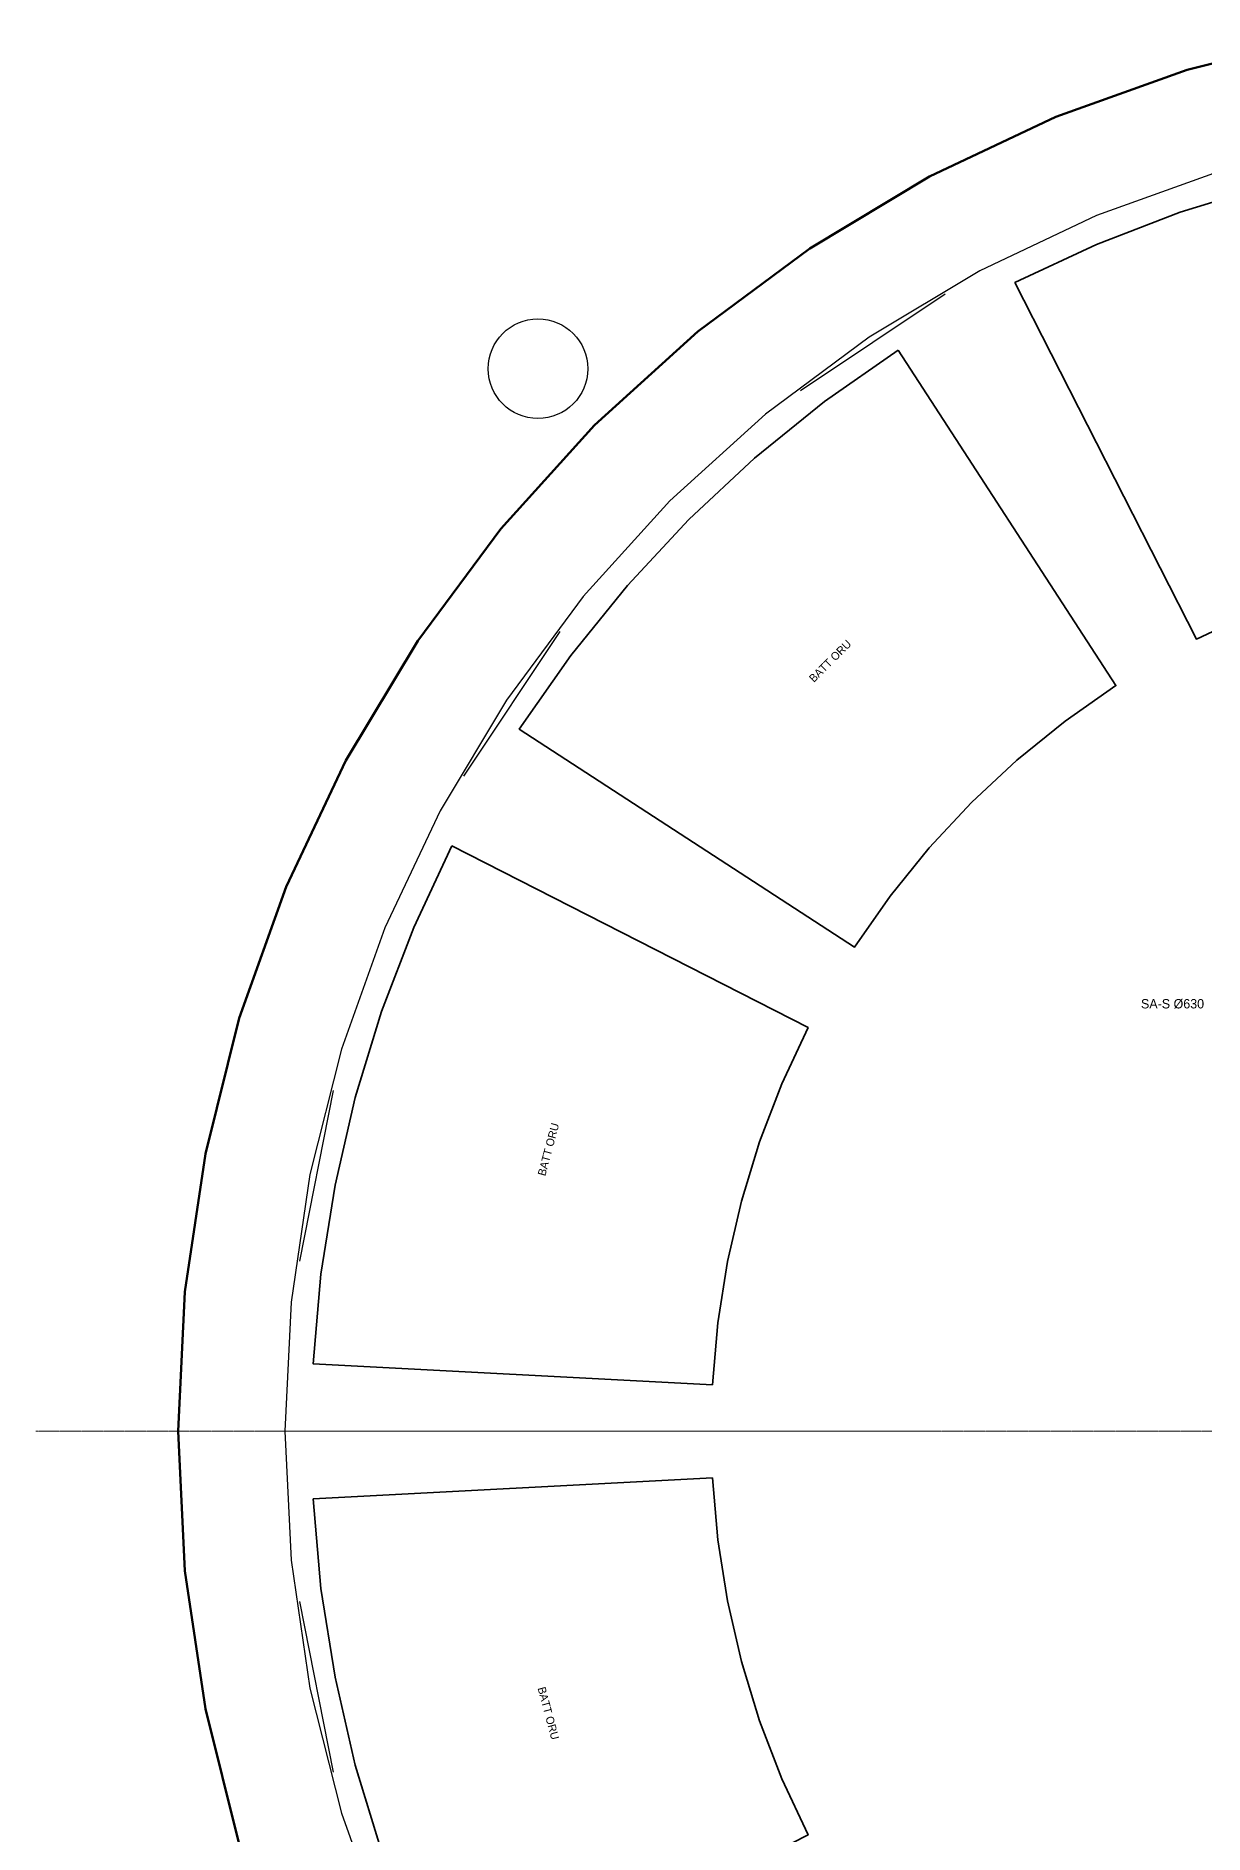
# Model space of a CAD drawing. Header units: millimetres. Extents: x 0 to 221000, y -9500 to 9035.
# Drawn here: x 158200 to 164773, y -2265 to 7846 of the extents above; entities that cross this region are included whole.
import ezdxf
from ezdxf.enums import TextEntityAlignment as Align

# ---------------------------------------------------------------- set-up
doc = ezdxf.new("R2010")
doc.units = ezdxf.units.MM
doc.linetypes.add('CENTER', pattern=[5.08, 3.175, -0.635, 0.635, -0.635])
for name, color, linetype, lineweight in [('A-ANNO-NOTE', 7, 'CONTINUOUS', 18), ('A-EQPM', 30, 'CONTINUOUS', 25), ('A-GLAZ', 5, 'CONTINUOUS', 25), ('A-GRID', 9, 'CENTER', 18), ('A-POCHE', 7, 'CONTINUOUS', 50), ('E-POWR', 1, 'CONTINUOUS', 35), ('M-ANNO-TEXT', 7, 'CONTINUOUS', 25)]:
    doc.layers.add(name, color=color, linetype=linetype, lineweight=lineweight)
doc.layers.add('A-VOID', color=7, linetype='CONTINUOUS')

msp = doc.modelspace()

# ---------------------------------------------------------------- linework, layer by layer
at = {"layer": 'A-EQPM'}
msp.add_circle((161024.9477, 5975.0523), 280, dxfattribs=at)
at = {"layer": 'A-GLAZ'}
for p, q in [((163315.57884, 6394.48518), (162502.23296, 5851.02484)), ((161148.97516, 4497.76704), (160605.51482, 3684.42116)), ((159873.13698, 1916.30464), (159682.29909, 956.89777)), ((159682.29909, -956.89777), (159873.13698, -1916.30464))]:
    msp.add_line(p, q, dxfattribs=at)
at = {"layer": 'A-GRID'}
msp.add_line((167000, 0), (158200, 0), dxfattribs=at)
at = {"layer": 'A-POCHE'}
msp.add_lwpolyline([(165439.27742, 7846.28224), (164677.72258, 7655.52269), (163938.53254, 7391.03626), (163228.82611, 7055.37011), (162555.43814, 6651.7569), (161924.85373, 6184.08363), (161343.14575, 5656.85425), (160815.91637, 5075.14627), (160348.2431, 4444.56186), (159944.62989, 3771.17389), (159608.96374, 3061.46746), (159344.47731, 2322.27742), (159153.71776, 1560.72258), (159038.52219, 784.13712), (159000, 0), (159038.52219, -784.13712), (159153.71776, -1560.72258), (159344.47731, -2322.27742)], dxfattribs=at)
at = {"layer": 'A-VOID'}
msp.add_lwpolyline([(164851.89339, 7081.35848), (164168.1426, 6836.70854), (163511.66415, 6526.21736), (162888.78028, 6152.87513), (162305.4897, 5720.27735), (161767.40982, 5232.59018), (161279.72265, 4694.5103), (160847.12487, 4111.21972), (160473.78264, 3488.33585), (160163.29146, 2831.8574), (159918.64152, 2148.10661), (159742.18893, 1443.66838), (159635.63302, 725.32684), (159600, 0), (159635.63302, -725.32684), (159742.18893, -1443.66838), (159918.64152, -2148.10661), (160163.29146, -2831.8574)], dxfattribs=at)
at = {"layer": 'E-POWR'}
for points in [[(166620.56432, 7240.06413), (166116.44726, 7195.9596), (165616.63478, 7116.79708), (165123.56192, 7002.96224), (164639.63088, 6855.00967), (164167.19932, 6673.66019), (163708.56888, 6459.7973), (164730.0475, 4455.03262), (165046.34436, 4602.52427), (165372.15923, 4727.59288), (165705.90477, 4829.62913), (166045.95502, 4908.13592), (166390.65328, 4962.73076), (166738.32022, 4993.14767)], [(163051.367, 6080.36162), (162636.84108, 5790.10745), (162243.57204, 5471.64446), (161873.47584, 5126.52416), (161528.35554, 4756.42796), (161209.89255, 4363.15892), (160919.63838, 3948.633), (162806.64716, 2723.19518), (163006.82245, 3009.07512), (163226.4521, 3280.29514), (163464.46609, 3535.53391), (163719.70486, 3773.5479), (163990.92488, 3993.17755), (164276.80482, 4193.35284)], [(160540.2027, 3291.43112), (160326.33981, 2832.80068), (160144.99033, 2360.36912), (159997.03776, 1876.43808), (159883.20292, 1383.36522), (159804.0404, 883.55274), (159759.93587, 379.43568), (162006.85233, 261.67978), (162037.26924, 609.34672), (162091.86408, 954.04498), (162170.37087, 1294.09523), (162272.40712, 1627.84077), (162397.47573, 1953.65564), (162544.96738, 2269.9525)], [(159759.93587, -379.43568), (159804.0404, -883.55274), (159883.20292, -1383.36522), (159997.03776, -1876.43808), (160144.99033, -2360.36912), (160326.33981, -2832.80068), (160540.2027, -3291.43112), (162544.96738, -2269.9525), (162397.47573, -1953.65564), (162272.40712, -1627.84077), (162170.37087, -1294.09523), (162091.86408, -954.04498), (162037.26924, -609.34672), (162006.85233, -261.67978)]]:
    msp.add_lwpolyline(points, close=True, dxfattribs=at)

# ---------------------------------------------------------------- texts
at = {"layer": 'A-ANNO-NOTE'}
for rotation, p in [(45, (162668.97097, 4331.02903)), (75, (161083.70431, 1585.26665)), (-75, (161083.70431, -1585.26665))]:
    msp.add_text('BATT ORU', height=45, rotation=rotation, dxfattribs=at).set_placement(p, align=Align.MIDDLE_CENTER)
at = {"layer": 'M-ANNO-TEXT'}
msp.add_text('SA-S Ø630', height=52.5, dxfattribs=at).set_placement((164595.83694, 2404.16306), align=Align.MIDDLE_CENTER)

doc.saveas('drawing.dxf')
